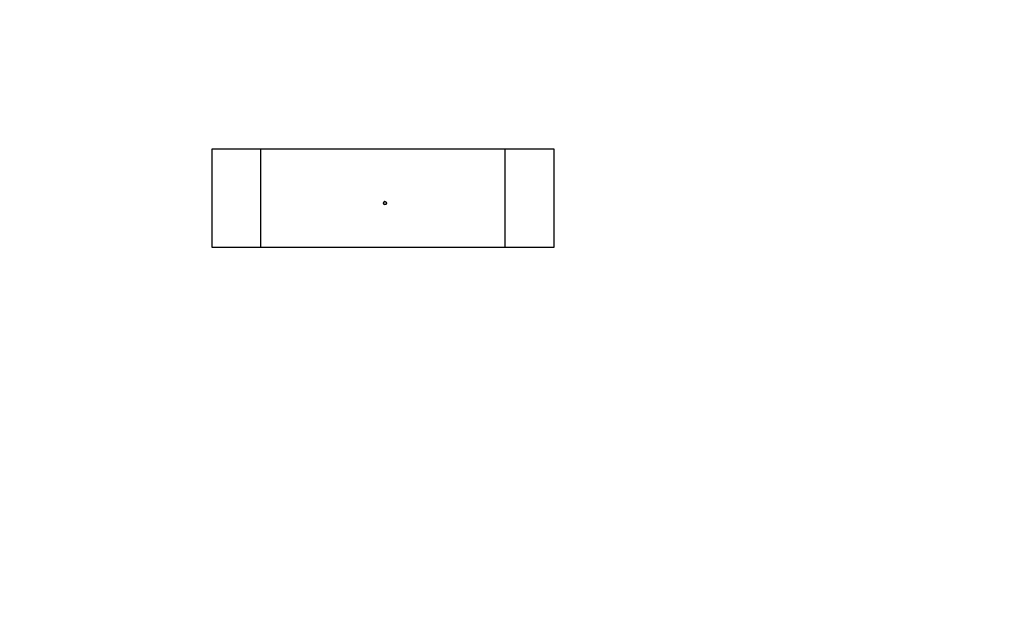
# Model space of a CAD drawing. Header units: millimetres. Extents: x 43168.9 to 43194.6, y -25545.1 to -25543.4.
# Drawn here: x 43170.382118 to 43170.386096, y -25543.920923 to -25543.918483 of the extents above; entities that cross this region are included whole.
import ezdxf

# ---------------------------------------------------------------- set-up
doc = ezdxf.new("R2010")
doc.units = ezdxf.units.MM
doc.header["$LTSCALE"] = 200

msp = doc.modelspace()

# ---------------------------------------------------------------- linework, layer by layer
for p, q in [((43170.3843041, -25543.9190136), (43170.3829041, -25543.9190136)), ((43170.3829041, -25543.9190136), (43170.3829041, -25543.9194136)), ((43170.3831041, -25543.9190136), (43170.3831041, -25543.9194136)), ((43170.3841041, -25543.9194136), (43170.3841041, -25543.9190136)), ((43170.3843041, -25543.9194136), (43170.3843041, -25543.9190136)), ((43170.3829041, -25543.9194136), (43170.3843041, -25543.9194136))]:
    msp.add_line(p, q)
for centre, radius in [((43170.3836125, -25543.9192335, 0.0120557), 0.0045664), ((43170.3836125, -25543.9192335, 0.0119793), 0.0045664), ((43170.3836125, -25543.9192335, 0.0120557), 0.0045664), ((43170.3836125, -25543.9192335, 0.0119793), 0.0042353), ((43170.3836125, -25543.9192335, 0.0117248), 0.004006), ((43170.3836125, -25543.9192335, 0.0117248), 0.004006), ((43170.3836125, -25543.9192335, 0.0022051), 0.004006), ((43170.3836125, -25543.9192335, 0.0022854), 0.0039365), ((43170.3836125, -25543.9192335, 0.0022854), 0.0039365), ((43170.3836125, -25543.9192335, 0.0120557), 0.0039365), ((43170.3836041, -25543.9192136), 0.0037), ((43170.3836125, -25543.9192335, 0.0022854), 0.000006), ((43170.3836125, -25543.9192335, 0.0022854), 0.000006), ((43170.3836125, -25543.9192335, 0.0022051), 0.000006)]:
    msp.add_circle(centre, radius)
at = {"extrusion": (0, 0, -1)}
for centre, radius in [((-43170.3836125, -25543.9192335, -0.0119793), 0.0045664), ((-43170.3836125, -25543.9192335, -0.0119793), 0.0042353), ((-43170.3836125, -25543.9192335, -0.0022051), 0.004006), ((-43170.3836125, -25543.9192335, -0.0120557), 0.0039365), ((-43170.3836125, -25543.9192335, -0.0022051), 0.000006)]:
    msp.add_circle(centre, radius, dxfattribs=at)

doc.saveas('drawing.dxf')
